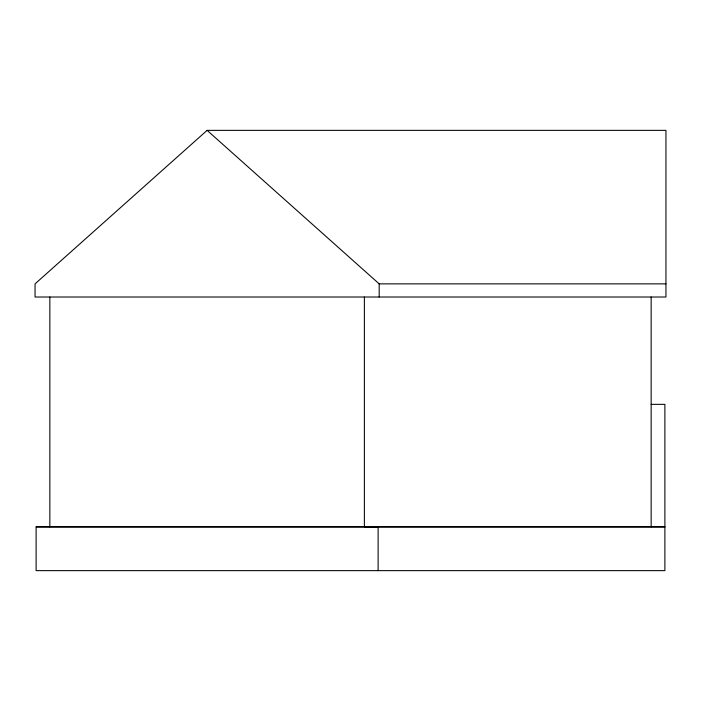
<?xml version="1.0" encoding="UTF-8"?>
<svg xmlns="http://www.w3.org/2000/svg" width="701" height="701" viewBox="0 0 701 701"><rect width="100%" height="100%" fill="white"/><g stroke="black" fill="none" stroke-linecap="round" stroke-linejoin="round"><path stroke-width="1.05" d="M207.11 130.36L35.05 283.87L35.05 297.014L665.95 297.014L665.95 130.36L207.11 130.36L379.18 283.87L665.95 283.87M36.11 526.872L664.89 526.872L36.11 526.872L36.11 570.64L664.89 570.64L664.89 404.354L651.15 404.354M651.15 297.014L651.15 526.784M379.18 283.87L379.18 297.014M378.119 570.64L378.119 526.872L364.38 526.784L364.38 297.014M49.85 297.014L49.85 526.784"/></g></svg>
